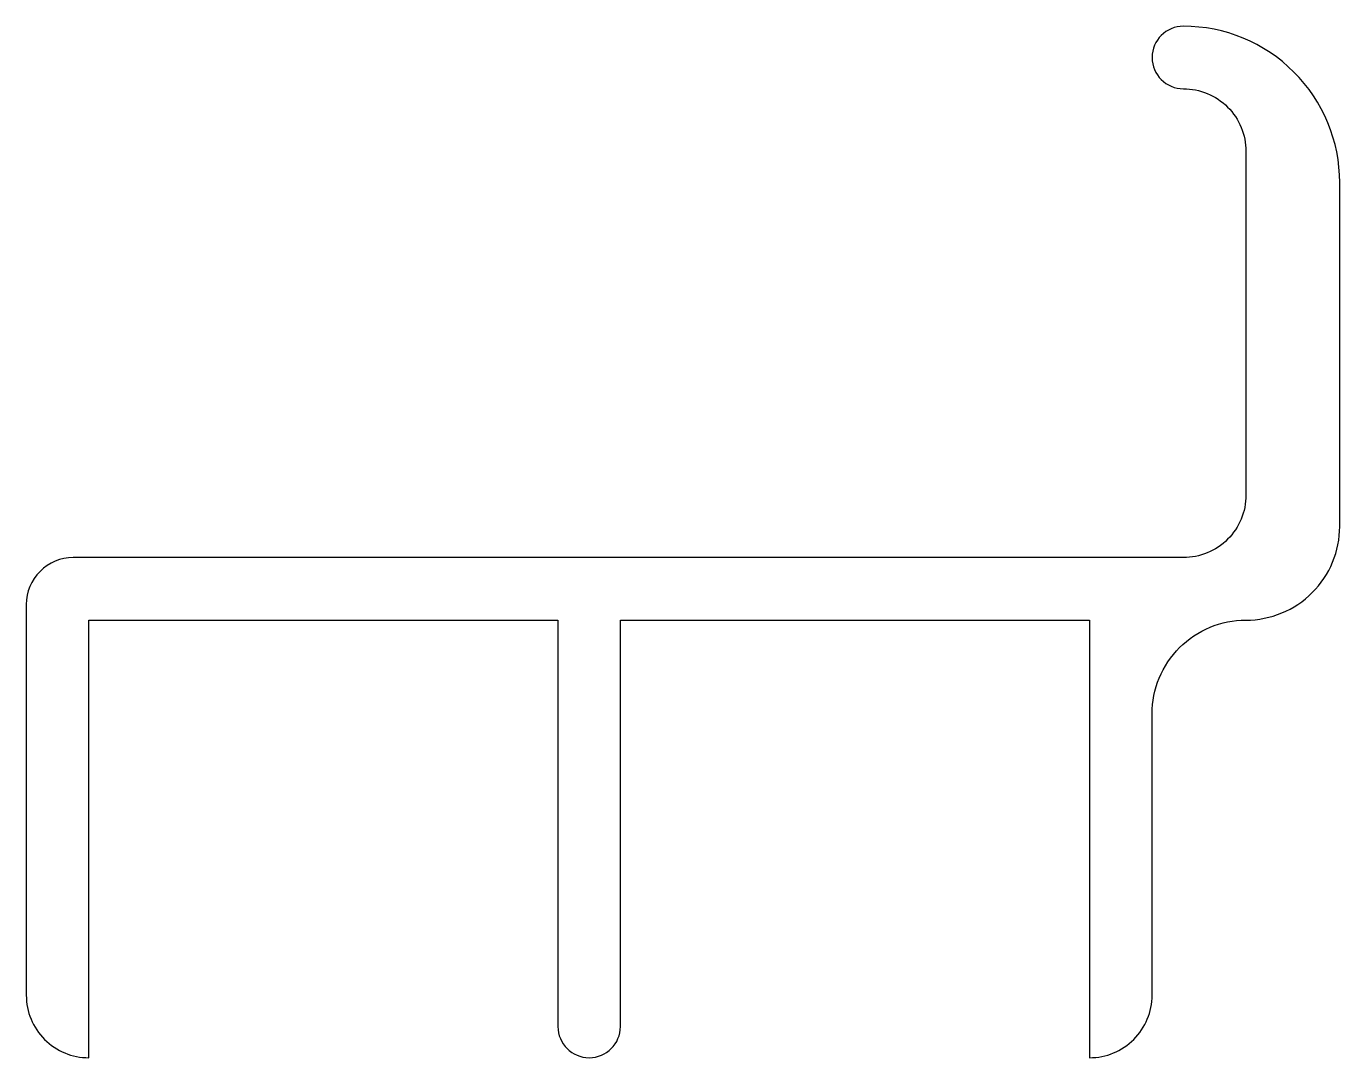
# Model space of a CAD drawing. Extents: x 236 to 278, y 240 to 273.
import ezdxf

# ---------------------------------------------------------------- set-up
doc = ezdxf.new("R2010")
doc.units = 0
doc.layers.add('ANA', color=220, linetype='CONTINUOUS')

msp = doc.modelspace()

# ---------------------------------------------------------------- linework, layer by layer
at = {"layer": 'ANA'}
msp.add_lwpolyline([(252.986, 253.957), (252.986, 240.957, 1), (254.986, 240.957), (254.986, 253.957), (269.986, 253.957), (269.986, 239.957, 0.414214), (271.986, 241.957), (271.986, 250.957, -0.414214), (274.986, 253.957, 0.414214), (277.986, 256.957), (277.986, 267.957, 0.414214), (272.986, 272.957, 1), (272.986, 270.957, -0.414214), (274.986, 268.957), (274.986, 257.957, -0.414214), (272.986, 255.957), (237.486, 255.957, 0.414214), (235.986, 254.457), (235.986, 241.957, 0.414214), (237.986, 239.957), (237.986, 253.957)], format="xyb", close=True, dxfattribs=at)

doc.saveas('drawing.dxf')
